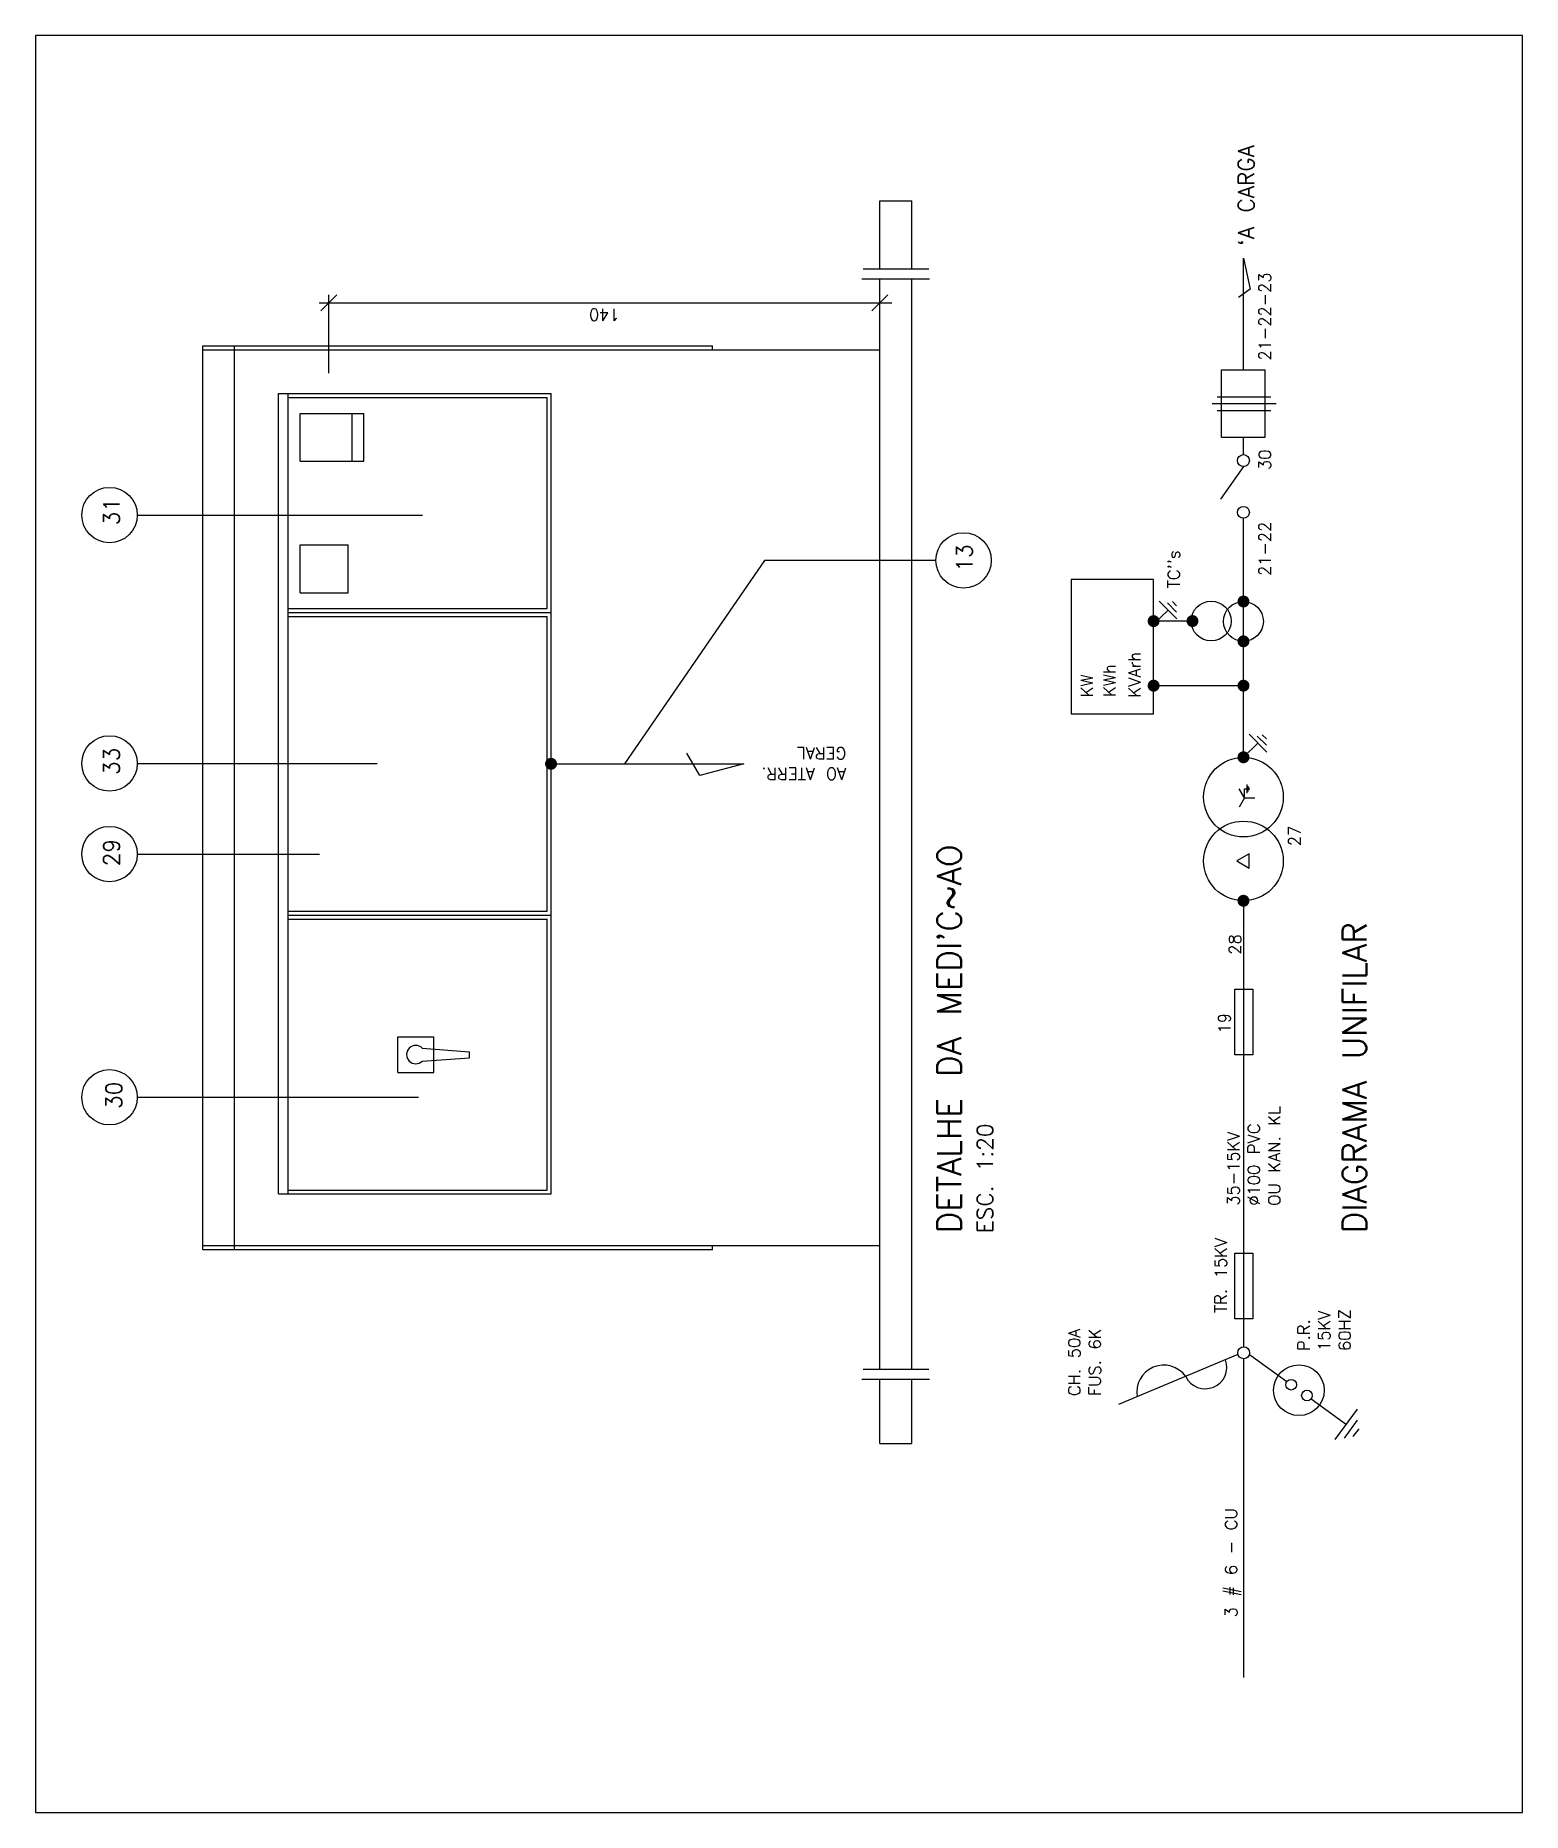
# Model space of a CAD drawing. Extents: x 0 to 0.149, y 0 to 0.178.
import ezdxf
from ezdxf.enums import TextEntityAlignment as Align

# ---------------------------------------------------------------- set-up
doc = ezdxf.new("R2010")
doc.units = 0
doc.header["$LTSCALE"] = 0.2
doc.header["$MEASUREMENT"] = 0
doc.header["$PDMODE"] = 3
doc.header["$PDSIZE"] = -15
doc.layers.get('0').update_dxf_attribs({"linetype": 'CONTINUOUS'})
doc.layers.get('DEFPOINTS').update_dxf_attribs({"linetype": 'CONTINUOUS'})
doc.layers.add('LCHAMADA', color=7, linetype='CONTINUOUS')
doc.layers.add('R-80', color=7, linetype='CONTINUOUS')
doc.styles.add('R120', font='txt', dxfattribs={"height": 0.06, "bigfont": 'RHENO'})
doc.styles.add('R60', font='txt', dxfattribs={"height": 0.03, "bigfont": 'RHENO'})
doc.styles.add('R80', font='txt', dxfattribs={"height": 0.04, "bigfont": 'RHENO'})

msp = doc.modelspace()

# ---------------------------------------------------------------- linework, layer by layer
for p, q in [((0.0847826848620008, 0.1618683831048636), (0.0879826848620008, 0.1618683831048636)), ((0.0847826848620008, 0.1550607011309464), (0.0847826848620008, 0.1618683831048636)), ((0.0879826848620008, 0.1550607011309464), (0.0879826848620008, 0.1618683831048636)), ((0.1212999998685093, 0.1449172237523997), (0.1212999998685093, 0.1561236132403129)), ((0.1212999998685093, 0.1561236132403129), (0.1219710935532532, 0.1530024006357444)), ((0.08297671410149171, 0.1540510981269661), (0.08975667160339687, 0.1540510981269661)), ((0.08309778494205411, 0.1550607011309464), (0.08971631465654273, 0.1550607011309464)), ((0.0847826848620008, 0.0445394466487129), (0.0847826848620008, 0.1540510981269661)), ((0.0879826848620008, 0.0445394466487129), (0.0879826848620008, 0.1540510981269661)), ((0.1219710935532532, 0.1530024006357444), (0.1208099815318335, 0.152157385705186)), ((0.01678268486200078, 0.05652343594404401), (0.01678268486200078, 0.147323435944044)), ((0.01678268486200078, 0.147323435944044), (0.0679826848620008, 0.147323435944044)), ((0.01678268486200078, 0.146923435944044), (0.0847826848620008, 0.146923435944044)), ((0.01998268486200078, 0.05652343594404401), (0.01998268486200078, 0.147323435944044)), ((0.0679826848620008, 0.146923435944044), (0.0679826848620008, 0.147323435944044)), ((0.0243826848620008, 0.142523435944044), (0.05178268486200081, 0.142523435944044)), ((0.0243826848620008, 0.06212343594404401), (0.0243826848620008, 0.142523435944044)), ((0.02538268486200079, 0.06212343594404401), (0.02538268486200078, 0.142523435944044)), ((0.05178268486200081, 0.06212343594404403), (0.05178268486200081, 0.142523435944044)), ((0.118151352972285, 0.1415204184963563), (0.1245928201859992, 0.1415204184963563)), ((0.118661109381967, 0.1421812303421849), (0.1240598930122984, 0.1421812303421849)), ((0.02658268486200079, 0.140523435944044), (0.0329826848620008, 0.140523435944044)), ((0.02658268486200079, 0.135723435944044), (0.02658268486200079, 0.140523435944044)), ((0.03178268486200078, 0.135723435944044), (0.03178268486200078, 0.140523435944044)), ((0.0329826848620008, 0.135723435944044), (0.0329826848620008, 0.140523435944044)), ((0.118661109381967, 0.1408132336370775), (0.1240598930122984, 0.1408132336370775)), ((0.1212999998685093, 0.1363937279391978), (0.1212999998685093, 0.1381236132403129)), ((0.02658268486200079, 0.135723435944044), (0.0329826848620008, 0.135723435944044)), ((0.1212999998685093, 0.1351937279391978), (0.1190043428505093, 0.1319180663486627)), ((0.01021161551309021, 0.1303212538737075), (0.03886663658211695, 0.1303212538737075)), ((0.1212999998685093, 0.1059937279391979), (0.1212999998685093, 0.1299937279391979)), ((0.02658268486200079, 0.127323435944044), (0.03138268486200079, 0.127323435944044)), ((0.02658268486200079, 0.122523435944044), (0.02658268486200079, 0.127323435944044)), ((0.03138268486200079, 0.1225234359440439), (0.03138268486200079, 0.127323435944044)), ((0.07320025857887782, 0.1257679440768142), (0.05913588353368873, 0.1053355327559038)), ((0.09041008173768766, 0.1257679440768142), (0.07320025857887782, 0.1257679440768142)), ((0.1122771406398642, 0.1238639884999622), (0.1039991777533695, 0.1238639884999622)), ((0.1039991777533695, 0.1238639884999622), (0.1039991777533695, 0.110344609845751)), ((0.1122771406398642, 0.110344609845751), (0.1122771406398642, 0.1238639884999622)), ((0.02658268486200079, 0.122523435944044), (0.03138268486200079, 0.1225234359440439)), ((0.1146255383037345, 0.1198906639730475), (0.1128448237602268, 0.121672580179547)), ((0.1145899242840027, 0.1205677920651327), (0.1136639525937842, 0.1214943887801793)), ((0.1145899242840027, 0.1212092820986265), (0.1141625528573581, 0.1216369421209557)), ((0.02538268486200079, 0.120523435944044), (0.05178268486200081, 0.120523435944044)), ((0.1122771406398642, 0.1193693999019171), (0.1137351810319807, 0.1207816220762973)), ((0.116416122282478, 0.1196693999019171), (0.1123552344600861, 0.1196693999019171)), ((0.1212999998685093, 0.1131832240030017), (0.1123552344600861, 0.1131832240030017)), ((0.1039991777533695, 0.110344609845751), (0.1122771406398642, 0.110344609845751)), ((0.1212999998685093, 0.1059937279391979), (0.1227580402606257, 0.1074059501135781)), ((0.1236483975323795, 0.1065149920103284), (0.1218676829888719, 0.1082969082168279)), ((0.1236127835126477, 0.1071921201024135), (0.1226868118224293, 0.1081187168174601)), ((0.1236127835126477, 0.1078336101359073), (0.1231854120860032, 0.1082612701582366)), ((0.05176711884306574, 0.1053355327559038), (0.0711319679434169, 0.1053355327559038)), ((0.06669663409905902, 0.1041632175987247), (0.06540570104492062, 0.1064068773783811)), ((0.0711319679434169, 0.1053355327559038), (0.06669663409905902, 0.1041632175987247)), ((0.1213932032709398, 0.1019094894769693), (0.1208654253331245, 0.1028236276803794)), ((0.1213932032709398, 0.1019094894769693), (0.1208654253331246, 0.1009953512735593)), ((0.1213932032709398, 0.1019094894769693), (0.1213932032709398, 0.1028287490260127)), ((0.1213932032709398, 0.1028287490260127), (0.1216615113959044, 0.1028287490260127)), ((0.1213932032709398, 0.1019094894769693), (0.1224487591465705, 0.1019094894769693)), ((0.1216615113959044, 0.1023870212616282), (0.1216615113959044, 0.1032704767903973)), ((0.1217606080696984, 0.1025492883609139), (0.1217606080696984, 0.1030991946524936)), ((0.1218777218855645, 0.1027205707754204), (0.1218777218855645, 0.102945942315223)), ((0.1213218835229232, 0.04677023097348434), (0.1213218835229232, 0.09157023097348435)), ((0.02538268486200079, 0.09012343594404404), (0.05178268486200081, 0.09012343594404404)), ((0.03638268486200081, 0.07792343594404405), (0.03998268486200079, 0.07792343594404405)), ((0.03638268486200081, 0.07432343594404403), (0.03638268486200081, 0.07792343594404405)), ((0.03883254761995115, 0.07677416928164743), (0.04358268486200079, 0.07641390585565402)), ((0.03998268486200079, 0.07432343594404403), (0.03998268486200079, 0.07792343594404405)), ((0.03883254761995115, 0.07547270260644068), (0.04358268486200079, 0.07581329273787663)), ((0.04358268486200079, 0.07581329273787663), (0.04358268486200079, 0.07641390585565402)), ((0.03638268486200081, 0.07432343594404403), (0.03998268486200079, 0.07432343594404403)), ((0.01021161551309021, 0.07183911508493071), (0.03845297877401106, 0.07183911508493071)), ((0.0243826848620008, 0.06212343594404401), (0.05178268486200081, 0.06212343594404403)), ((0.0847826848620008, 0.056923435944044), (0.01678268486200078, 0.056923435944044)), ((0.0679826848620008, 0.05652343594404399), (0.01678268486200078, 0.05652343594404401)), ((0.0679826848620008, 0.05652343594404399), (0.0679826848620008, 0.05692343594404398)), ((0.1207513433241813, 0.04598453261156502), (0.1087569349461627, 0.04097163392135113)), ((0.1213218835229232, 0.01357023097348433), (0.1213218835229232, 0.04557023097348434)), ((0.1218998144991581, 0.04600899888391118), (0.1256548743271975, 0.04328066419251796)), ((0.08297671410149171, 0.04352984364473265), (0.08975667160339687, 0.04352984364473265)), ((0.08309778494205411, 0.0445394466487129), (0.08971631465654273, 0.0445394466487129)), ((0.0847826848620008, 0.03706838310486357), (0.0847826848620008, 0.04352984364473265)), ((0.0879826848620008, 0.03706838310486357), (0.0879826848620008, 0.04352984364473265)), ((0.1280844946495348, 0.04154122711754958), (0.1316338061474236, 0.03897722812087966)), ((0.1305072935700264, 0.03745974530229339), (0.1327603187248208, 0.04049471093946592)), ((0.1314604965201317, 0.03758981500527822), (0.1327603189241872, 0.03941079471950512)), ((0.1323270446565911, 0.03776324164472841), (0.1329336285514791, 0.03854366152225422)), ((0.0847826848620008, 0.03706838310486357), (0.0879826848620008, 0.03706838310486357))]:
    msp.add_line(p, q)
at = {"color": 0, "linetype": 'ByBlock'}
for p, q in [((0.03026440817714029, 0.1524430234272439), (0.02866440817714028, 0.1508430234272439)), ((0.02946440817714029, 0.1445761910521395), (0.02946440817714029, 0.1524430234272439)), ((0.08558268486200081, 0.1524430234272439), (0.08398268486200082, 0.1508430234272439)), ((0.0847826848620008, 0.1445761910521395), (0.0847826848620008, 0.1524430234272439)), ((0.02848122071689339, 0.1516430234272439), (0.0859976811603438, 0.1516430234272439))]:
    msp.add_line(p, q, dxfattribs=at)
at = {"color": 15, "linetype": 'Continuous'}
for p, q in [((0.02538268486200078, 0.142123435944044), (0.0513826848620008, 0.1421234359440439)), ((0.0513826848620008, 0.120923435944044), (0.0513826848620008, 0.1421234359440439)), ((0.02538268486200079, 0.120923435944044), (0.0513826848620008, 0.120923435944044)), ((0.02538268486200079, 0.120123435944044), (0.0513826848620008, 0.120123435944044)), ((0.0513826848620008, 0.09052343594404402), (0.0513826848620008, 0.120123435944044)), ((0.02538268486200079, 0.09052343594404402), (0.0513826848620008, 0.09052343594404402)), ((0.02538268486200079, 0.08972343594404403), (0.0513826848620008, 0.08972343594404403)), ((0.0513826848620008, 0.06252343594404403), (0.0513826848620008, 0.08972343594404403)), ((0.02538268486200079, 0.06252343594404403), (0.0513826848620008, 0.06252343594404403))]:
    msp.add_line(p, q, dxfattribs=at)
for points in [[(0, 0.1784869566564333), (0, -3.469446951953614e-18), (0.1493167336550033, -3.469446951953614e-18), (0.1493167336550033, 0.1784869566564333)], [(0.1234574535465411, 0.1381236132403129), (0.1191013534995923, 0.1381236132403129), (0.1191013534995923, 0.1449172237523997), (0.1234574535465411, 0.1449172237523997)], [(0.1218599595337766, 0.09486769931099195), (0.1218599595337766, 0.09627605734418743), (0.1206402856994054, 0.0955718783275897)], [(0.1222348537314538, 0.07608742382013028), (0.1204485266245016, 0.07608742382013028), (0.1204485266245016, 0.08268754458491492), (0.1222348537314538, 0.08268754458491492)], [(0.1222348537314538, 0.04959527182541368), (0.1204485266245016, 0.04959527182541368), (0.1204485266245016, 0.05619539259019832), (0.1222348537314538, 0.05619539259019832)]]:
    msp.add_lwpolyline(points, close=True)
at = {"const_width": 0.0006}
for points in [[(0.1212999998685093, 0.1213375857849028, 1), (0.1212999998685093, 0.1219375857849028, 1)], [(0.1122771406398642, 0.1193693999019171, 1), (0.1122771406398642, 0.1199693999019171, 1)], [(0.1161818400243468, 0.1193693999019171, 1), (0.1161818400243468, 0.1199693999019171, 1)], [(0.1212999998685093, 0.1173375857849028, 1), (0.1212999998685093, 0.1179375857849028, 1)], [(0.1122771406398642, 0.1128832240030017, 1), (0.1122771406398642, 0.1134832240030017, 1)], [(0.1212999998685093, 0.1128832240030017, 1), (0.1212999998685093, 0.1134832240030017, 1)], [(0.05176711884306574, 0.1050355327559038, 1), (0.05176711884306574, 0.1056355327559039, 1)], [(0.1212999998685093, 0.1056937279391979, 1), (0.1212999998685093, 0.1062937279391979, 1)], [(0.1212999998685093, 0.09127566234616188, 1), (0.1212999998685093, 0.09187566234616193, 1)]]:
    msp.add_lwpolyline(points, format="xyb", close=True, dxfattribs=at)
for centre, radius in [((0.1212999998685093, 0.1357937279391979), 0.0006), ((0.1212999998685093, 0.1305937279391979), 0.0006), ((0.09319307561628336, 0.1257679440768142), 0.002782993878595708), ((0.1180560956969998, 0.11967588107444), 0.002), ((0.1212999998685093, 0.1196375857849028), 0.002), ((0.1212999998685093, 0.1019937279391979), 0.004), ((0.1212999998685093, 0.09557566234616188), 0.004), ((0.1213218835229232, 0.04617023097348434), 0.0006), ((0.1268696844883661, 0.04241094565503377), 0.002551032042095744), ((0.1260878980740835, 0.0429660397218226), 0.000535255194208819), ((0.1276743635730596, 0.04188516115633723), 0.000535255194208819)]:
    msp.add_circle(centre, radius)
for centre, radius, start, end in [((0.03818268486200079, 0.07612343594404403), 0.0009196605247803191, 45.0383520545484, 314.9616479454543), ((0.1132893762538345, 0.04222807453306782), 0.002704736715467559, 35.24886330922969, 190.1147781277203), ((0.1174573479338836, 0.04473735154632441), 0.002176578569061547, 205.8286676595843, 19.5349737773657)]:
    msp.add_arc(centre, radius, start, end)
at = {"layer": 'DEFPOINTS', "color": 0, "linetype": 'ByBlock'}
msp.add_point((0.02946440817714029, 0.1439361910521395), dxfattribs=at)
at = {"layer": 'LCHAMADA'}
for p, q in [((0.01021161551309021, 0.1053680352450986), (0.03431639790182208, 0.1053680352450986)), ((0.01021161551309021, 0.0962614145449007), (0.02852518460101094, 0.0962614145449007))]:
    msp.add_line(p, q, dxfattribs=at)
for centre in [(0.007428621634494504, 0.1303212538737075), (0.007428621634494504, 0.1053680352450986), (0.007428621634494504, 0.0962614145449007), (0.007428621634494504, 0.07183911508493071)]:
    msp.add_circle(centre, 0.002782993878595708, dxfattribs=at)

# ---------------------------------------------------------------- texts
for s, height, rotation, style, p in [('`A CARGA', 0.0016, 90, 'R80', (0.1223710257808353, 0.1573563677699835)), ('21-22-23', 0.0012, 90, 'R60', (0.1240409878921934, 0.145834647212024)), ('30', 0.0012, 90, 'R60', (0.1240409878921934, 0.1348406394429888)), ('21-22', 0.0012, 90, 'R60', (0.1240409878921934, 0.1241984400155012)), ('13', 0.0016, 90, 'R80', (0.09407434736156312, 0.1246341154339114)), ("TC''s", 0.0012, 90, 'R60', (0.1149001428189628, 0.1229671110966872)), ('KVArh', 0.0012, 90, 'R60', (0.1109579507035887, 0.1119998591169717)), ('KW', 0.0012, 90, 'R60', (0.1061725077768598, 0.1120290567558533)), ('KWh', 0.0012, 90, 'R60', (0.10844851734706, 0.1120582549479405)), ('GERAL', 0.0012, 180, 'R60', (0.08141646811563405, 0.1069842450177154)), ('AO ATERR.', 0.0012, 180, 'R60', (0.08141646811563405, 0.1049271021605725)), ('27', 0.0012, 90, 'R60', (0.1270321261460776, 0.09705562860430778)), ("DETALHE DA MEDI'C~AO", 0.0024, 90, 'R120', (0.09295586386798249, 0.05817918458783948)), ('28', 0.0012, 90, 'R60', (0.1210529438051413, 0.08615762469000923)), ('DIAGRAMA UNIFILAR', 0.0024, 90, 'R120', (0.1336435791501361, 0.05817864908480914)), ('19', 0.0012, 90, 'R60', (0.1199852325589076, 0.07825123002962353)), ('OU KAN. KL', 0.0012, 90, 'R60', (0.1250025855529296, 0.06094387498585893)), ('ESC. 1:20', 0.0016, 90, 'R80', (0.0961454315192955, 0.05817918458783945)), ('35-15KV', 0.0012, 90, 'R60', (0.1208882998386439, 0.06094387498585893)), ('%%C100 PVC', 0.0012, 90, 'R60', (0.1229454426957867, 0.06094387498585893)), ('TR. 15KV', 0.0012, 90, 'R60', (0.1196150932503379, 0.05017222489246394)), ('15KV', 0.0012, 90, 'R60', (0.1300059534081483, 0.04635002609747485)), ('60HZ', 0.0012, 90, 'R60', (0.1320630962652911, 0.04635002609747485)), ('CH. 50A', 0.0012, 90, 'R60', (0.1049153418119421, 0.0418328826705302)), ('FUS. 6K', 0.0012, 90, 'R60', (0.1069724846690849, 0.0418328826705302)), ('P.R.', 0.0012, 90, 'R60', (0.1279488105510054, 0.04635002609747485)), ('3 # 6 - CU', 0.0012, 90, 'R60', (0.1206568079129213, 0.01959463729857912))]:
    msp.add_text(s, height=height, rotation=rotation, dxfattribs=dict(style=style)).set_placement(p)
at = {"color": 0, "linetype": 'ByBlock', "style": 'R60'}
msp.add_text('140', height=0.0012, rotation=180, dxfattribs=at).set_placement((0.05712354651957053, 0.1504430234272438), align=Align.MIDDLE_CENTER)
at = {"layer": 'R-80', "style": 'R80'}
for s, p in [('31', (0.008429976957826784, 0.1292931057580687)), ('33', (0.008429976957826784, 0.1042145639306074)), ('29', (0.008429976957826784, 0.09504231921494258)), ('30', (0.008662029103188385, 0.07066040321128511))]:
    msp.add_text(s, height=0.0016, rotation=90, dxfattribs=at).set_placement(p)

doc.saveas('drawing.dxf')
